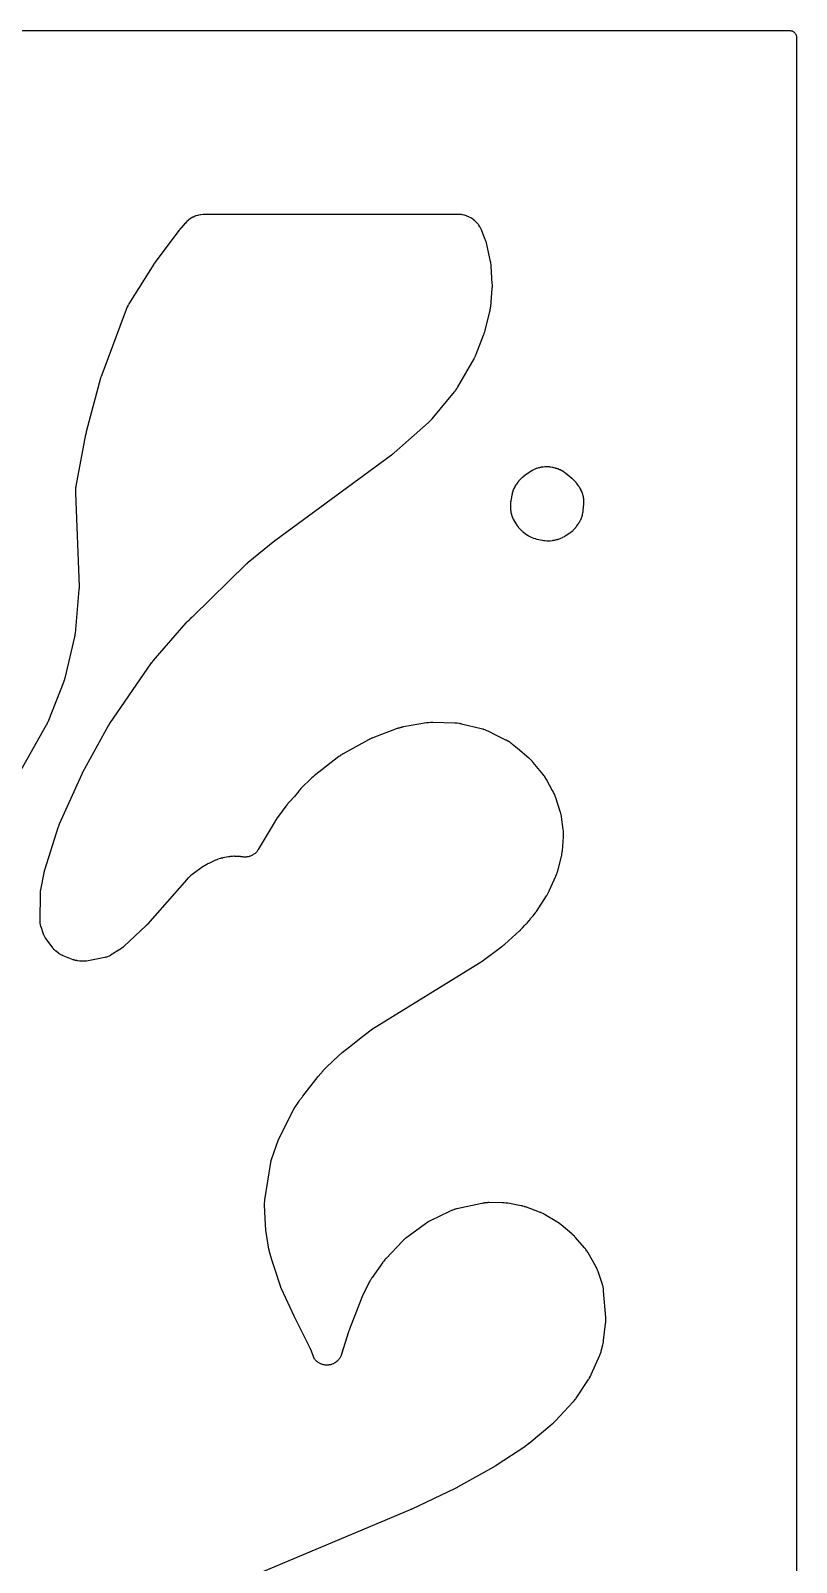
# Model space of a CAD drawing. Header units: millimetres. Extents: x 0 to 300, y 0 to 300.
# Drawn here: x 225 to 300.1, y 150 to 300.1 of the extents above; entities that cross this region are included whole.
import ezdxf

# ---------------------------------------------------------------- set-up
doc = ezdxf.new("R2010")
doc.units = ezdxf.units.MM
doc.layers.add('CUT', color=7, linetype='CONTINUOUS')

msp = doc.modelspace()

# ---------------------------------------------------------------- linework, layer by layer
at = {"layer": 'CUT'}
for points in [[(140.0684, 300.0625), (193.3882, 300.0625), (298.533, 300.0625), (298.5625, 300.0625), (299.4478, 300.0625), (299.5212, 300.0589), (299.5794, 300.0503), (299.6365, 300.036), (299.6918, 300.0162), (299.745, 299.991), (299.7954, 299.9608), (299.8427, 299.9257), (299.8863, 299.8863), (299.9257, 299.8427), (299.9608, 299.7954), (299.991, 299.745), (300.0162, 299.6918), (300.036, 299.6365), (300.0503, 299.5794), (300.0589, 299.5212), (300.0625, 299.4478), (300.0625, 298.5625), (300.0625, 1.467)], [(247.875, 149.1476), (262.249, 155.1792), (262.2551, 155.1818), (262.2972, 155.2), (262.3037, 155.2029), (262.356, 155.2262), (262.3624, 155.2291), (262.4035, 155.2481), (262.4102, 155.2512), (266.6535, 157.27), (266.6619, 157.2741), (266.7203, 157.303), (266.7293, 157.3075), (266.8015, 157.3448), (266.8102, 157.3494), (266.8668, 157.3798), (266.8761, 157.3848), (270.4089, 159.363), (270.4182, 159.3683), (270.482, 159.4055), (270.4918, 159.4113), (270.5705, 159.4593), (270.5799, 159.4652), (270.6414, 159.5042), (270.6514, 159.5107), (273.5389, 161.4259), (273.5524, 161.4352), (273.6397, 161.4965), (273.653, 161.5062), (273.7603, 161.5862), (273.7733, 161.5961), (273.8571, 161.6622), (273.8698, 161.6725), (276.1157, 163.5455), (276.1294, 163.5573), (276.2179, 163.6358), (276.2313, 163.648), (276.3393, 163.7498), (276.3523, 163.7625), (276.4358, 163.8461), (276.4485, 163.8592), (278.1647, 165.6852), (278.1733, 165.6945), (278.2284, 165.7557), (278.2368, 165.7652), (278.2691, 165.8027), (278.2853, 165.8222), (278.3875, 165.9512), (278.4028, 165.9714), (278.4319, 166.0115), (278.4392, 166.0218), (278.4862, 166.0894), (278.4933, 166.0999), (279.7041, 167.926), (279.711, 167.9368), (279.7556, 168.0073), (279.7624, 168.0182), (279.7883, 168.0612), (279.8011, 168.0834), (279.881, 168.2298), (279.8929, 168.2526), (279.915, 168.2976), (279.9205, 168.3092), (279.9558, 168.3849), (279.9611, 168.3966), (280.7984, 170.3007), (280.8036, 170.3127), (280.8361, 170.3913), (280.841, 170.4034), (280.8595, 170.4511), (280.8684, 170.4757), (280.9231, 170.6367), (280.9309, 170.6616), (280.9452, 170.7107), (280.9487, 170.7233), (280.9707, 170.8055), (280.974, 170.8182), (281.0939, 171.3084), (281.0979, 171.3258), (281.1221, 171.4397), (281.1256, 171.4573), (281.1518, 171.6011), (281.1547, 171.6188), (281.1722, 171.7339), (281.1746, 171.7517), (281.3711, 173.3766), (281.3727, 173.3915), (281.382, 173.4882), (281.3832, 173.5031), (281.3873, 173.5614), (281.3887, 173.5913), (281.3927, 173.7855), (281.3926, 173.8155), (281.3909, 173.8738), (281.3903, 173.8888), (281.385, 173.9858), (281.384, 174.0008), (281.1772, 176.6112), (281.1761, 176.6235), (281.168, 176.7037), (281.1667, 176.7161), (281.1608, 176.7642), (281.1574, 176.7888), (281.1317, 176.9457), (281.1217, 176.9943), (281.0833, 177.1486), (281.0768, 177.1725), (281.0631, 177.219), (281.0595, 177.2309), (281.0351, 177.3077), (281.0313, 177.3195), (280.6295, 178.5035), (280.6246, 178.5174), (280.5915, 178.6076), (280.5863, 178.6214), (280.5651, 178.675), (280.5535, 178.7022), (280.4743, 178.877), (280.4614, 178.9036), (280.4351, 178.9549), (280.4281, 178.968), (280.3821, 179.0522), (280.3749, 179.0651), (279.646, 180.3261), (279.6389, 180.3381), (279.5919, 180.4151), (279.5846, 180.4269), (279.5553, 180.4726), (279.5398, 180.4956), (279.4354, 180.6427), (279.4189, 180.665), (279.3855, 180.7077), (279.3768, 180.7186), (279.3196, 180.7884), (279.3107, 180.799), (278.4298, 181.8256), (278.4217, 181.8347), (278.369, 181.8937), (278.3607, 181.9027), (278.3283, 181.9376), (278.3113, 181.955), (278.1989, 182.0664), (278.1812, 182.0832), (278.146, 182.1153), (278.137, 182.1234), (278.0774, 182.1756), (278.0682, 182.1835), (277.0165, 183.0678), (277.0069, 183.0757), (276.9439, 183.1265), (276.9341, 183.1342), (276.8956, 183.1639), (276.8756, 183.1787), (276.7436, 183.2722), (276.723, 183.2861), (276.6821, 183.3126), (276.6716, 183.3192), (276.6028, 183.3618), (276.5921, 183.3682), (275.381, 184.083), (275.3694, 184.0897), (275.2938, 184.1321), (275.2821, 184.1385), (275.236, 184.1629), (275.2122, 184.1749), (275.0557, 184.2494), (275.0314, 184.2603), (274.9834, 184.2806), (274.971, 184.2857), (274.8904, 184.3176), (274.878, 184.3224), (273.6104, 184.7927), (273.5981, 184.7971), (273.5177, 184.825), (273.5053, 184.8291), (273.4566, 184.8448), (273.4315, 184.8523), (273.2675, 184.8973), (273.2421, 184.9037), (273.1923, 184.9151), (273.1795, 184.9178), (273.0961, 184.935), (273.0833, 184.9374), (271.7821, 185.1752), (271.7696, 185.1774), (271.6884, 185.1904), (271.6759, 185.1923), (271.6269, 185.1991), (271.6018, 185.2021), (271.4381, 185.2179), (271.4129, 185.2198), (271.3635, 185.2225), (271.3508, 185.2231), (271.2686, 185.2258), (271.256, 185.2261), (269.9587, 185.2416), (269.9416, 185.2416), (269.8305, 185.2398), (269.8134, 185.2392), (269.7468, 185.2362), (269.7127, 185.2337), (269.4917, 185.2111), (269.4578, 185.2067), (269.3919, 185.1961), (269.3751, 185.1932), (269.2659, 185.1724), (269.2492, 185.169), (266.7812, 184.6275), (266.7638, 184.6234), (266.6514, 184.5952), (266.6342, 184.5906), (266.5673, 184.5717), (266.5333, 184.561), (266.3146, 184.4849), (266.2813, 184.4722), (266.2171, 184.4455), (266.2008, 184.4384), (266.0952, 184.3907), (266.079, 184.3831), (264.1829, 183.4584), (264.171, 183.4525), (264.0942, 183.4129), (264.0825, 183.4067), (264.0368, 183.3818), (264.0138, 183.3686), (263.8658, 183.2794), (263.8433, 183.2652), (263.8001, 183.2365), (263.7891, 183.229), (263.7182, 183.1796), (263.7074, 183.1718), (261.8886, 181.8429), (261.8779, 181.8348), (261.8085, 181.7817), (261.7979, 181.7734), (261.7569, 181.7406), (261.7364, 181.7233), (261.6051, 181.608), (261.5853, 181.5899), (261.5475, 181.5535), (261.5379, 181.544), (261.4763, 181.4821), (261.4669, 181.4725), (259.8603, 179.784), (259.8455, 179.7679), (259.7514, 179.6614), (259.7372, 179.6447), (259.624, 179.507), (259.6105, 179.4898), (259.5243, 179.3768), (259.5114, 179.3591), (258.4906, 177.9132), (258.4846, 177.9044), (258.443, 177.8432), (258.4368, 177.8341), (258.4103, 177.7934), (258.3979, 177.7736), (258.323, 177.6485), (258.3118, 177.629), (258.293, 177.5948), (258.288, 177.5855), (258.2539, 177.5207), (258.2485, 177.5101), (257.5539, 176.1248), (257.5476, 176.1117), (257.5074, 176.0265), (257.5014, 176.0133), (257.4535, 175.9051), (257.4478, 175.8918), (257.4118, 175.8047), (257.4065, 175.7913), (256.2661, 172.8337), (256.2628, 172.8249), (256.2403, 172.7637), (256.2369, 172.7542), (256.2102, 172.6775), (256.207, 172.6682), (256.1868, 172.6072), (256.1836, 172.5971), (255.4989, 170.3967), (255.4845, 170.3541), (255.4561, 170.2766), (255.4209, 170.1938), (255.3947, 170.1398), (255.3514, 170.0609), (255.32, 170.0099), (255.269, 169.9356), (255.2326, 169.888), (255.1745, 169.8192), (255.1335, 169.7755), (255.0688, 169.7129), (255.0237, 169.6734), (254.953, 169.6176), (254.9042, 169.5828), (254.8283, 169.5344), (254.7762, 169.5047), (254.6959, 169.464), (254.6411, 169.4397), (254.5571, 169.4073), (254.5001, 169.3885), (254.4133, 169.3647), (254.3548, 169.3517), (254.266, 169.3366), (254.2065, 169.3296), (254.1167, 169.3235), (254.0567, 169.3224), (253.9667, 169.3253), (253.907, 169.3302), (253.8177, 169.3421), (253.7588, 169.353), (253.6712, 169.3737), (253.6136, 169.3904), (253.5285, 169.4198), (253.4729, 169.4422), (253.3911, 169.48), (253.338, 169.5078), (253.2605, 169.5535), (253.2104, 169.5865), (253.1378, 169.6398), (253.0913, 169.6776), (253.0244, 169.7379), (252.9819, 169.7801), (252.9214, 169.8468), (252.8833, 169.8931), (252.8615, 169.9225), (252.4781, 170.8557), (252.4741, 170.8653), (252.4455, 170.9315), (252.441, 170.9417), (252.4038, 171.0236), (252.3992, 171.0335), (252.3687, 171.0977), (252.3636, 171.1082), (250.8965, 174.0451), (249.6109, 176.7944), (249.6053, 176.8067), (249.5943, 176.8311), (249.5055, 177.0619), (248.9465, 178.7634), (248.6616, 179.6308), (248.4396, 180.4348), (248.4364, 180.4466), (248.4291, 180.4744), (248.4261, 180.4863), (248.4225, 180.5009), (248.4196, 180.5129), (248.4132, 180.5408), (248.4104, 180.5528), (248.4083, 180.5625), (248.4058, 180.5745), (248.4001, 180.6026), (248.3977, 180.6147), (248.3949, 180.6294), (248.3927, 180.6415), (248.3877, 180.6698), (248.3857, 180.6819), (248.085, 182.5443), (248.0266, 183.6861), (247.9581, 185.023), (247.9593, 185.0425), (247.9603, 185.0567), (247.9959, 185.5134), (248.5567, 189.1635), (248.5582, 189.1734), (248.5597, 189.1823), (248.5668, 189.2202), (248.581, 189.2882), (248.5875, 189.3168), (248.5947, 189.3438), (248.6124, 189.4068), (248.6237, 189.4439), (248.6277, 189.4561), (248.6313, 189.4667), (249.3076, 191.442), (250.8487, 194.4488), (251.3311, 195.1709), (251.4184, 195.3017), (251.6601, 195.6127), (251.6686, 195.6238), (251.7043, 195.6697), (253.1912, 197.5837), (253.6867, 198.1695), (253.6953, 198.1795), (253.7155, 198.2027), (253.7242, 198.2125), (253.7349, 198.2245), (253.7437, 198.2342), (253.7646, 198.2567), (253.7736, 198.2663), (253.7809, 198.274), (253.79, 198.2835), (253.7925, 198.286), (253.8064, 198.2997), (253.8189, 198.312), (253.8219, 198.3149), (253.8769, 198.369), (254.7512, 199.1865), (255.5677, 199.9499), (256.2672, 200.5009), (256.5953, 200.7593), (257.7083, 201.6359), (258.5157, 202.2719), (269.0049, 208.7231), (269.0154, 208.7297), (269.0828, 208.7731), (269.0931, 208.7799), (269.1766, 208.8361), (269.1867, 208.8431), (269.1966, 208.85), (269.2038, 208.855), (269.2729, 208.9035), (269.2835, 208.9111), (271.2075, 210.3254), (271.2199, 210.3348), (271.2995, 210.3966), (271.3117, 210.4062), (271.4097, 210.4864), (271.4216, 210.4964), (271.4979, 210.5622), (271.5096, 210.5725), (272.9324, 211.8648), (272.9445, 211.8761), (273.0223, 211.9508), (273.0341, 211.9624), (273.1291, 212.0588), (273.1405, 212.0708), (273.2141, 212.1496), (273.2252, 212.1619), (273.4532, 212.4203), (273.5949, 212.5546), (273.6061, 212.5656), (273.6781, 212.6374), (273.689, 212.6486), (273.7311, 212.6929), (273.7521, 212.7161), (273.8842, 212.8705), (273.9039, 212.8948), (273.9412, 212.9432), (273.9505, 212.9557), (274.0104, 213.0379), (274.0195, 213.0507), (274.0561, 213.1038), (274.2582, 213.3329), (274.2725, 213.3497), (274.3633, 213.4606), (274.377, 213.478), (274.4857, 213.6212), (274.4987, 213.639), (274.5811, 213.7563), (274.5935, 213.7746), (275.5901, 215.3099), (275.5958, 215.3189), (275.635, 215.3817), (275.6407, 215.3911), (275.6657, 215.4327), (275.6773, 215.453), (275.7473, 215.581), (275.7578, 215.6009), (275.7752, 215.6359), (275.7799, 215.6454), (275.8114, 215.7115), (275.8164, 215.7222), (275.8296, 215.7514), (275.8431, 215.7795), (275.8488, 215.7916), (276.5016, 217.2331), (276.507, 217.2453), (276.5408, 217.3245), (276.5458, 217.3368), (276.5651, 217.3849), (276.5744, 217.4097), (276.5802, 217.4263), (276.6314, 217.5722), (276.6396, 217.5974), (276.6546, 217.6469), (276.6583, 217.6596), (276.6813, 217.7425), (276.6847, 217.7553), (277.0439, 219.1671), (277.0469, 219.1796), (277.0657, 219.2606), (277.0684, 219.2731), (277.0715, 219.2878), (277.0724, 219.2919), (277.0752, 219.3042), (277.0853, 219.3526), (277.09, 219.3775), (277.1168, 219.5398), (277.1204, 219.5649), (277.1264, 219.614), (277.1278, 219.6266), (277.1361, 219.7084), (277.1373, 219.721), (277.246, 221.0827), (277.2471, 221.0989), (277.2526, 221.2047), (277.2533, 221.221), (277.2549, 221.2845), (277.2548, 221.3171), (277.2487, 221.5287), (277.2468, 221.5613), (277.2416, 221.6246), (277.2401, 221.6396), (277.2381, 221.6632), (277.2365, 221.6794), (277.2247, 221.7846), (277.2227, 221.8007), (277.0507, 223.0322), (277.0488, 223.0451), (277.0352, 223.129), (277.033, 223.1419), (277.0237, 223.1921), (277.0184, 223.2177), (276.9804, 223.3833), (276.974, 223.4086), (276.9604, 223.4579), (276.9567, 223.4704), (276.9323, 223.5518), (276.9284, 223.5643), (276.4989, 224.8913), (276.4944, 224.9045), (276.4646, 224.9898), (276.4599, 225.0028), (276.4408, 225.0536), (276.4304, 225.0794), (276.3592, 225.2453), (276.3476, 225.2706), (276.3239, 225.3194), (276.3177, 225.3319), (276.2764, 225.4122), (276.2699, 225.4245), (276.1859, 225.5788), (276.185, 225.5804), (276.1847, 225.581), (276.1828, 225.5845), (275.5828, 226.687), (275.5823, 226.688), (275.5753, 226.7005), (275.5289, 226.7811), (275.5216, 226.7934), (275.4926, 226.8412), (275.4771, 226.8653), (275.373, 227.0195), (275.3565, 227.0428), (275.323, 227.0876), (275.3143, 227.099), (275.2568, 227.1722), (275.2479, 227.1833), (274.2782, 228.36), (274.2695, 228.3703), (274.2119, 228.4371), (274.2029, 228.4472), (274.1674, 228.4866), (274.1651, 228.489), (274.1464, 228.5097), (274.1275, 228.5296), (274.0022, 228.6559), (273.9825, 228.6749), (273.9431, 228.7111), (273.933, 228.7203), (273.8661, 228.7791), (273.8557, 228.788), (272.7453, 229.7198), (272.2616, 230.1279), (272.2477, 230.1392), (272.1567, 230.2115), (272.1425, 230.2224), (272.1243, 230.236), (272.1107, 230.2464), (272.054, 230.2884), (272.0243, 230.3091), (271.8274, 230.4374), (271.7965, 230.4562), (271.7352, 230.4911), (271.7193, 230.4998), (271.6154, 230.5548), (271.5993, 230.5631), (270.6661, 231.0219), (269.87, 231.4184), (269.8547, 231.4258), (269.7546, 231.4722), (269.739, 231.4791), (269.6781, 231.5052), (269.6466, 231.5177), (269.4392, 231.5932), (269.407, 231.6039), (269.3836, 231.6109), (269.3718, 231.6148), (269.3095, 231.6334), (269.2935, 231.6379), (269.189, 231.666), (269.1729, 231.6701), (267.2366, 232.1334), (267.2215, 232.1368), (267.123, 232.1577), (267.1079, 232.1607), (267.0484, 232.1717), (267.0178, 232.1765), (266.8184, 232.2029), (266.7876, 232.2062), (266.7273, 232.211), (266.7119, 232.2121), (266.6114, 232.2175), (266.5959, 232.2182), (266.5946, 232.2182), (264.446, 232.2791), (264.4427, 232.2792), (264.4276, 232.2794), (264.33, 232.2797), (264.315, 232.2796), (264.2564, 232.2783), (264.2264, 232.2769), (264.0317, 232.2629), (264.0018, 232.26), (263.9436, 232.2529), (263.9287, 232.2509), (263.8322, 232.2366), (263.8173, 232.2342), (261.5694, 231.8438), (261.5559, 231.8413), (261.4684, 231.824), (261.455, 231.8212), (261.4026, 231.8096), (261.3759, 231.8031), (261.3184, 231.7876), (261.3125, 231.7861), (261.251, 231.7694), (261.2038, 231.7566), (261.1993, 231.7553), (261.1406, 231.7394), (261.1143, 231.7316), (261.0633, 231.7152), (261.0503, 231.7108), (260.966, 231.6816), (260.9531, 231.6769), (258.5651, 230.7865), (258.5553, 230.7828), (258.4867, 230.7558), (258.4765, 230.7517), (258.4319, 230.7332), (258.4106, 230.7239), (258.2788, 230.6632), (258.2586, 230.6534), (258.224, 230.6359), (258.2146, 230.631), (258.1503, 230.597), (258.1398, 230.5914), (255.6419, 229.2066), (255.6323, 229.2011), (255.5656, 229.1625), (255.5557, 229.1566), (255.5124, 229.1305), (255.4918, 229.1175), (255.3651, 229.0337), (255.3458, 229.0203), (255.3128, 228.9966), (255.3039, 228.9901), (255.2428, 228.9444), (255.233, 228.9369), (252.8082, 227.0451), (252.7953, 227.0348), (252.7125, 226.9663), (252.6999, 226.9556), (252.5982, 226.8669), (252.5859, 226.8559), (252.5069, 226.783), (252.4949, 226.7716), (251.618, 225.9164), (251.6048, 225.9032), (251.5208, 225.816), (251.5081, 225.8023), (251.4061, 225.6897), (251.3938, 225.6757), (251.3154, 225.5835), (251.3035, 225.5691), (250.8808, 225.0396), (250.4268, 224.555), (250.4152, 224.5423), (250.3411, 224.4585), (250.3299, 224.4454), (250.2399, 224.3376), (250.2291, 224.3242), (250.1599, 224.2363), (250.1495, 224.2226), (249.2351, 222.9893), (249.2262, 222.977), (249.1694, 222.8963), (249.1609, 222.8838), (249.0922, 222.7806), (249.084, 222.7679), (249.0314, 222.6844), (249.0235, 222.6715), (248.9904, 222.616), (248.9885, 222.6129), (247.3428, 219.8487), (247.3192, 219.811), (247.2741, 219.7432), (247.2213, 219.6717), (247.1838, 219.6259), (247.1243, 219.5599), (247.0825, 219.518), (247.0167, 219.4582), (246.9709, 219.4207), (246.8996, 219.3677), (246.8504, 219.3348), (246.7741, 219.2891), (246.7219, 219.2613), (246.6415, 219.2233), (246.5868, 219.2008), (246.503, 219.1709), (246.4464, 219.1539), (246.3601, 219.1325), (246.302, 219.1211), (246.2141, 219.1083), (246.1552, 219.1027), (246.0664, 219.0986), (246.0072, 219.0989), (245.9184, 219.1036), (245.8374, 219.112), (245.7933, 219.1176), (245.7876, 219.1185), (245.7607, 219.122), (245.7082, 219.1276), (245.6947, 219.1289), (245.6072, 219.1363), (245.5937, 219.1373), (245.1531, 219.1647), (245.1405, 219.1653), (245.0588, 219.1687), (245.0463, 219.169), (244.9971, 219.17), (244.9719, 219.17), (244.8106, 219.1665), (244.7604, 219.1633), (244.6, 219.1462), (244.575, 219.143), (244.5264, 219.1358), (244.5139, 219.1338), (244.4333, 219.1201), (244.4209, 219.1178), (243.8576, 219.0097), (243.8402, 219.006), (243.7272, 218.9808), (243.7098, 218.9767), (243.6425, 218.9596), (243.6082, 218.9498), (243.3878, 218.8795), (243.3541, 218.8677), (243.2893, 218.8427), (243.2728, 218.836), (243.166, 218.7912), (243.1497, 218.7841), (242.4781, 218.4783), (242.4647, 218.4719), (242.3781, 218.4299), (242.3648, 218.4232), (242.3134, 218.3967), (242.2874, 218.3824), (242.1209, 218.2857), (242.0956, 218.2702), (242.0471, 218.2387), (242.0347, 218.2305), (241.9552, 218.1761), (241.9431, 218.1676), (240.845, 217.3754), (240.8314, 217.3653), (240.7439, 217.2983), (240.7306, 217.2878), (240.6792, 217.2462), (240.6535, 217.2241), (240.4906, 217.076), (240.4662, 217.0525), (240.4199, 217.0053), (240.4082, 216.993), (240.3332, 216.9123), (240.3219, 216.8997), (236.4786, 212.5161), (236.4712, 212.5078), (236.454, 212.4886), (236.4465, 212.4804), (236.4374, 212.4705), (236.4299, 212.4624), (236.4122, 212.4437), (236.4045, 212.4357), (236.3909, 212.4216), (236.3832, 212.4137), (236.365, 212.3954), (236.3572, 212.3876), (236.3475, 212.3781), (236.3396, 212.3704), (236.321, 212.3525), (236.313, 212.3449), (234.199, 210.3648), (234.1912, 210.3577), (234.1783, 210.3458), (234.1464, 210.318), (234.0914, 210.2722), (234.0667, 210.2524), (234.064, 210.2503), (234.0386, 210.2314), (233.9805, 210.1896), (233.9456, 210.1657), (233.9309, 210.1561), (233.922, 210.1504), (232.8587, 209.4766), (232.8498, 209.471), (232.8419, 209.4662), (232.7902, 209.4365), (232.7136, 209.396), (232.6245, 209.3549), (232.5638, 209.3308), (232.4707, 209.2996), (232.3871, 209.2766), (232.3292, 209.2627), (232.3201, 209.2608), (232.3098, 209.2588), (230.5191, 208.9132), (230.5079, 208.9111), (230.4892, 208.9078), (230.4439, 208.9008), (230.3845, 208.8932), (230.3047, 208.8866), (230.2245, 208.8836), (230.1444, 208.8841), (230.0846, 208.8871), (230.039, 208.8906), (230.0201, 208.8926), (230.0087, 208.8938), (229.9214, 208.9038), (229.916, 208.9045), (229.9034, 208.906), (229.8989, 208.9066), (229.8886, 208.9079), (229.8852, 208.9083), (229.8557, 208.9118), (229.8516, 208.9123), (229.6136, 208.9393), (229.6033, 208.9406), (229.5879, 208.9425), (229.5485, 208.9483), (229.499, 208.9567), (229.432, 208.9708), (229.3653, 208.9875), (229.2995, 209.0066), (229.2509, 209.0228), (229.214, 209.036), (229.1988, 209.0418), (229.1897, 209.0453), (228.207, 209.4326), (228.1974, 209.4365), (228.1815, 209.443), (228.1436, 209.4595), (228.0944, 209.4822), (228.0299, 209.5152), (227.9667, 209.5509), (227.9051, 209.5889), (227.8602, 209.6193), (227.8264, 209.6432), (227.8126, 209.6535), (227.8044, 209.6597), (227.5222, 209.8748), (227.5139, 209.8812), (227.5001, 209.892), (227.4677, 209.9185), (227.426, 209.9543), (227.3724, 210.0043), (227.3206, 210.0567), (227.2712, 210.111), (227.2359, 210.153), (227.2097, 210.1858), (227.1991, 210.1996), (227.1928, 210.208), (226.5375, 211.0885), (226.5308, 211.0976), (226.5197, 211.1129), (226.494, 211.1504), (226.4615, 211.2003), (226.4211, 211.2688), (226.3837, 211.3393), (226.3495, 211.4112), (226.3264, 211.466), (226.3097, 211.5083), (226.3033, 211.5261), (226.2994, 211.5368), (226.0486, 212.2538), (226.0454, 212.263), (226.0426, 212.2712), (226.0265, 212.3242), (226.0055, 212.402), (225.9862, 212.4911), (225.9763, 212.551), (225.9661, 212.6417), (225.9612, 212.7221), (225.9595, 212.7775), (225.9595, 212.7861), (225.9596, 212.7959), (225.9903, 215.5506), (225.9905, 215.5608), (225.9908, 215.5777), (225.9927, 215.6185), (225.9974, 215.6874), (225.9999, 215.7178), (226.0003, 215.721), (226.0039, 215.7514), (226.0132, 215.8198), (226.0197, 215.8601), (226.0227, 215.8768), (226.0246, 215.8868), (226.3516, 217.5657), (226.3542, 217.5784), (226.3604, 217.6081), (226.3632, 217.6209), (226.3667, 217.6364), (226.3696, 217.649), (226.3767, 217.6786), (226.3799, 217.6912), (226.3856, 217.7135), (226.3889, 217.7261), (226.3968, 217.7554), (226.4003, 217.768), (226.4047, 217.7832), (226.4084, 217.7957), (226.4172, 217.8248), (226.421, 217.8372), (227.7723, 222.084), (227.7763, 222.0961), (227.7857, 222.1243), (227.7898, 222.1363), (227.7949, 222.151), (227.7992, 222.163), (227.8094, 222.1909), (227.8139, 222.2028), (227.8219, 222.2238), (227.8265, 222.2357), (227.8375, 222.2633), (227.8423, 222.2751), (227.8482, 222.2894), (227.8532, 222.3011), (227.8649, 222.3284), (227.8701, 222.34), (230.0658, 227.2413), (230.0697, 227.2499), (230.0789, 227.2698), (230.0829, 227.2784), (230.0878, 227.2888), (230.0919, 227.2973), (230.1015, 227.317), (230.1056, 227.3255), (230.1131, 227.3405), (230.1174, 227.3489), (230.1274, 227.3684), (230.1317, 227.3768), (230.1371, 227.387), (230.1415, 227.3953), (230.152, 227.4147), (230.1565, 227.4229), (232.6728, 231.9752), (232.6782, 231.9849), (232.691, 232.0073), (232.6965, 232.0169), (232.7034, 232.0286), (232.709, 232.0381), (232.7223, 232.0603), (232.7281, 232.0698), (232.7385, 232.0865), (232.7444, 232.0958), (232.7582, 232.1177), (232.7642, 232.127), (232.7716, 232.1383), (232.7778, 232.1475), (232.7922, 232.169), (232.7984, 232.1782), (236.8896, 238.114), (236.8967, 238.1241), (236.9133, 238.1475), (236.9205, 238.1575), (236.9294, 238.1697), (236.9367, 238.1796), (236.954, 238.2026), (236.9615, 238.2124), (236.9748, 238.2297), (236.9825, 238.2394), (237.0004, 238.2619), (237.0081, 238.2715), (237.0176, 238.2831), (237.0255, 238.2926), (237.044, 238.3146), (237.052, 238.324), (240.2773, 242.0532), (240.2836, 242.0604), (240.2984, 242.0771), (240.3048, 242.0843), (240.3126, 242.0929), (240.319, 242.1), (240.3341, 242.1164), (240.3407, 242.1234), (240.3523, 242.1357), (240.3589, 242.1426), (240.3743, 242.1587), (240.381, 242.1656), (240.3892, 242.1739), (240.3959, 242.1807), (240.4008, 242.1855), (240.4301, 242.2134), (240.4713, 242.2509), (240.5865, 242.3553), (240.5995, 242.3674), (240.7092, 242.4728), (240.7225, 242.4859), (240.807, 242.5724), (240.8198, 242.5859), (240.859, 242.6285), (240.8759, 242.6464), (240.9098, 242.6813), (246.1988, 247.8392), (246.206, 247.8461), (246.2227, 247.862), (246.2299, 247.8688), (246.2324, 247.8712), (246.2386, 247.8769), (246.24, 247.8783), (246.2458, 247.8836), (246.2527, 247.8899), (246.2628, 247.8991), (246.2702, 247.9058), (246.2832, 247.9174), (246.2906, 247.9239), (246.308, 247.9391), (246.3154, 247.9456), (246.3246, 247.9534), (246.3321, 247.9597), (246.3498, 247.9745), (246.3574, 247.9808), (248.9565, 250.1043), (248.9602, 250.1073), (248.9689, 250.1143), (248.9726, 250.1173), (248.9813, 250.1242), (248.9859, 250.1279), (248.9968, 250.1365), (249.0015, 250.1401), (249.0097, 250.1465), (249.0143, 250.1501), (249.0251, 250.1583), (249.0291, 250.1614), (249.0381, 250.1682), (249.0508, 250.1777), (249.0564, 250.1819), (260.3853, 258.4914), (260.396, 258.4994), (260.4653, 258.5527), (260.4759, 258.561), (260.5614, 258.6298), (260.5717, 258.6383), (260.6386, 258.6946), (260.6488, 258.7034), (264.0218, 261.6767), (264.03, 261.684), (264.0866, 261.7358), (264.095, 261.7436), (264.1315, 261.7782), (264.1487, 261.7953), (264.254, 261.9037), (264.2699, 261.9208), (264.2969, 261.9509), (264.3042, 261.9592), (264.3538, 262.0165), (264.3618, 262.0259), (266.5575, 264.6713), (266.5656, 264.6812), (266.6171, 264.7461), (266.625, 264.7562), (266.6551, 264.7959), (266.6702, 264.8165), (266.7648, 264.9525), (266.7789, 264.9738), (266.8056, 265.0159), (266.8123, 265.0267), (266.8552, 265.0976), (266.8617, 265.1086), (268.4825, 267.9218), (268.4877, 267.9312), (268.5239, 267.9967), (268.5293, 268.0065), (268.5522, 268.0499), (268.5628, 268.0711), (268.6266, 268.2041), (268.636, 268.2248), (268.6517, 268.261), (268.6559, 268.2709), (268.6841, 268.3393), (268.6886, 268.3505), (269.4152, 270.2188), (269.4218, 270.2366), (269.4629, 270.353), (269.4689, 270.371), (269.5158, 270.5185), (269.5213, 270.5367), (269.5549, 270.6555), (269.5598, 270.6738), (270.0279, 272.5518), (270.0305, 272.5625), (270.0478, 272.6378), (270.0502, 272.6491), (270.0606, 272.6987), (270.0652, 272.7226), (270.0903, 272.8727), (270.0937, 272.896), (270.0989, 272.9364), (270.1002, 272.9473), (270.1084, 273.0233), (270.1097, 273.0356), (270.2641, 274.7915), (270.265, 274.8023), (270.2702, 274.8774), (270.2709, 274.8886), (270.2734, 274.938), (270.2741, 274.9618), (270.2758, 275.1102), (270.2756, 275.1331), (270.2746, 275.1729), (270.2742, 275.1836), (270.2708, 275.2581), (270.2702, 275.2702), (270.1589, 276.978), (270.1581, 276.9886), (270.152, 277.0621), (270.151, 277.0731), (270.1461, 277.1212), (270.1433, 277.1444), (270.1231, 277.2883), (270.1195, 277.3104), (270.1127, 277.3487), (270.1107, 277.3591), (270.0966, 277.4307), (270.0942, 277.4423), (269.7293, 279.1161), (269.7265, 279.1283), (269.7076, 279.2069), (269.7046, 279.219), (269.6922, 279.2661), (269.6854, 279.2901), (269.638, 279.4448), (269.6302, 279.4684), (269.614, 279.5143), (269.6097, 279.526), (269.5812, 279.6018), (269.5767, 279.6134), (269.2486, 280.4329), (269.2429, 280.4466), (269.2048, 280.5355), (269.1987, 280.5491), (269.1745, 280.6019), (269.1614, 280.6286), (269.0734, 280.7977), (269.0433, 280.849), (268.9404, 281.0064), (268.9055, 281.0545), (268.7875, 281.2009), (268.7479, 281.2453), (268.616, 281.3793), (268.5723, 281.4196), (268.4277, 281.5398), (268.3802, 281.5756), (268.2245, 281.681), (268.1736, 281.7118), (268.0083, 281.8013), (267.9546, 281.827), (267.7812, 281.8996), (267.7253, 281.9198), (267.5455, 281.9749), (267.4878, 281.9895), (267.3035, 282.0266), (267.2447, 282.0354), (267.055, 282.0543), (267.0253, 282.0565), (266.9673, 282.0594), (266.9524, 282.0599), (266.8558, 282.0623), (266.8409, 282.0625), (242.1471, 282.0625), (242.1316, 282.0623), (242.0302, 282.0597), (242.0147, 282.0591), (241.9539, 282.0559), (241.9228, 282.0535), (241.724, 282.0327), (241.6625, 282.023), (241.4696, 281.9824), (241.4094, 281.9663), (241.2218, 281.9059), (241.1635, 281.8837), (240.9833, 281.8041), (240.9276, 281.776), (240.7566, 281.6781), (240.7041, 281.6443), (240.5442, 281.5292), (240.4955, 281.4902), (240.3463, 281.3573), (240.3236, 281.336), (240.2803, 281.2932), (240.2694, 281.2821), (240.1992, 281.209), (240.1885, 281.1976), (239.8177, 280.7907), (239.8085, 280.7803), (239.7491, 280.7121), (239.7401, 280.7015), (239.6677, 280.6142), (239.6589, 280.6034), (239.6028, 280.5326), (239.5943, 280.5216), (237.295, 277.4742), (237.2871, 277.4635), (237.2367, 277.3936), (237.2291, 277.3827), (237.1678, 277.2935), (237.1604, 277.2825), (237.1131, 277.2104), (237.106, 277.1992), (234.6642, 273.2867), (234.6565, 273.2739), (234.6071, 273.1903), (234.5997, 273.1773), (234.5713, 273.1263), (234.5574, 273.0999), (234.4716, 272.9258), (234.459, 272.8987), (234.4358, 272.8452), (234.4301, 272.8314), (234.3937, 272.7413), (234.3883, 272.7274), (231.998, 266.3525), (231.993, 266.3387), (231.9618, 266.2487), (231.9571, 266.2348), (231.9207, 266.1209), (231.9164, 266.1069), (231.8896, 266.0155), (231.8856, 266.0013), (230.4847, 260.7564), (230.4821, 260.7464), (230.4647, 260.6763), (230.4621, 260.6654), (230.442, 260.5776), (230.4396, 260.5669), (230.425, 260.4972), (230.4227, 260.4858), (229.4671, 255.4474), (229.4642, 255.4307), (229.4467, 255.3216), (229.4442, 255.3048), (229.4356, 255.2391), (229.4321, 255.2053), (229.4157, 254.9851), (229.4142, 254.9512), (229.413, 254.8849), (229.413, 254.8679), (229.4142, 254.7575), (229.4146, 254.7405), (229.7726, 245.6103), (229.773, 245.5959), (229.7738, 245.5624), (229.774, 245.548), (229.7742, 245.5305), (229.7742, 245.5161), (229.7739, 245.4826), (229.7736, 245.4682), (229.773, 245.4428), (229.7725, 245.4284), (229.7712, 245.3949), (229.7705, 245.3805), (229.7695, 245.363), (229.7685, 245.3487), (229.7661, 245.3152), (229.7649, 245.3009), (229.3831, 241.0031), (229.3815, 240.9871), (229.3776, 240.9498), (229.3757, 240.9338), (229.3733, 240.9143), (229.3711, 240.8984), (229.3658, 240.8612), (229.3634, 240.8453), (229.3588, 240.8172), (229.3561, 240.8014), (229.3495, 240.7644), (229.3465, 240.7486), (229.3427, 240.7294), (229.3394, 240.7136), (229.3314, 240.6769), (229.3279, 240.6612), (228.3763, 236.6275), (228.3725, 236.6119), (228.3632, 236.5756), (228.3591, 236.5601), (228.3539, 236.5412), (228.3495, 236.5257), (228.339, 236.4897), (228.3343, 236.4744), (228.3259, 236.4473), (228.3209, 236.432), (228.3091, 236.3964), (228.3039, 236.3812), (228.2974, 236.3628), (228.2919, 236.3477), (228.2788, 236.3125), (228.2731, 236.2975), (226.7075, 232.3141), (226.7016, 232.2993), (226.6874, 232.2651), (226.6812, 232.2505), (226.6735, 232.2327), (226.667, 232.2182), (226.6517, 232.1845), (226.645, 232.1701), (226.6329, 232.1447), (226.6259, 232.1304), (226.6094, 232.0973), (226.6021, 232.0831), (226.5932, 232.0659), (226.5857, 232.0519), (226.568, 232.0194), (226.5603, 232.0055), (224.0664, 227.606)]]:
    msp.add_lwpolyline(points, dxfattribs=at)
msp.add_lwpolyline([(272.293, 252.254), (272.3173, 252.2033), (272.4029, 252.0447), (272.4168, 252.0202), (272.4451, 251.9732), (272.4525, 251.9612), (272.5014, 251.884), (272.5091, 251.8722), (272.6821, 251.6129), (272.6912, 251.5996), (272.7518, 251.5139), (272.7612, 251.5009), (272.7989, 251.4505), (272.8189, 251.4252), (272.9515, 251.2665), (272.9954, 251.2193), (273.1442, 251.0758), (273.168, 251.054), (273.2156, 251.0128), (273.2279, 251.0024), (273.309, 250.936), (273.3216, 250.9259), (273.517, 250.7743), (273.5279, 250.766), (273.5992, 250.7133), (273.6103, 250.7053), (273.6539, 250.6745), (273.6765, 250.6593), (273.824, 250.565), (273.8713, 250.5378), (274.0246, 250.4584), (274.0741, 250.4355), (274.234, 250.3704), (274.2854, 250.3521), (274.4528, 250.3011), (274.4791, 250.2938), (274.5308, 250.2806), (274.5441, 250.2773), (274.6305, 250.2573), (274.6438, 250.2544), (275.1711, 250.1449), (275.187, 250.1418), (275.2902, 250.1233), (275.3061, 250.1206), (275.3684, 250.1112), (275.4004, 250.1072), (275.6061, 250.0871), (275.6706, 250.0843), (275.8745, 250.0864), (275.9389, 250.0906), (276.1442, 250.1149), (276.1761, 250.1196), (276.2381, 250.1303), (276.254, 250.1333), (276.3568, 250.154), (276.3726, 250.1574), (276.5551, 250.1993), (276.5687, 250.2026), (276.6569, 250.225), (276.6705, 250.2286), (276.7232, 250.2433), (276.75, 250.2515), (276.9205, 250.3078), (276.9728, 250.3278), (277.1351, 250.3988), (277.1853, 250.4236), (277.3424, 250.5106), (277.3666, 250.5248), (277.4131, 250.5535), (277.425, 250.561), (277.5014, 250.6105), (277.513, 250.6183), (277.8571, 250.8533), (277.868, 250.8609), (277.9382, 250.9111), (277.9489, 250.919), (277.9904, 250.9501), (278.0113, 250.9665), (278.1429, 251.0746), (278.1824, 251.1102), (278.3023, 251.2279), (278.3385, 251.2667), (278.449, 251.3963), (278.4658, 251.4169), (278.4977, 251.4579), (278.5057, 251.4684), (278.5573, 251.5377), (278.5651, 251.5485), (278.6851, 251.7176), (278.6943, 251.7308), (278.7524, 251.8175), (278.7611, 251.8309), (278.7946, 251.8839), (278.8111, 251.9115), (278.9116, 252.091), (278.9399, 252.1486), (279.0195, 252.3352), (279.0415, 252.3955), (279.1007, 252.5896), (279.1161, 252.6519), (279.1548, 252.854), (279.16, 252.8857), (279.1685, 252.9478), (279.1705, 252.9637), (279.1818, 253.0674), (279.1833, 253.0834), (279.2315, 253.6682), (279.2324, 253.6807), (279.2374, 253.7623), (279.238, 253.7748), (279.24, 253.8239), (279.2405, 253.849), (279.2402, 254.0101), (279.238, 254.0603), (279.2246, 254.2165), (279.2181, 254.2674), (279.19, 254.4304), (279.185, 254.4561), (279.1841, 254.4598), (279.1776, 254.4868), (279.1319, 254.6581), (279.1153, 254.7107), (279.0553, 254.8736), (279.034, 254.9243), (278.9592, 255.0813), (278.9333, 255.1299), (278.8432, 255.2815), (278.8286, 255.3048), (278.7991, 255.3497), (278.7914, 255.3611), (278.7405, 255.4347), (278.7326, 255.4459), (278.5886, 255.6442), (278.5808, 255.6548), (278.529, 255.7229), (278.5209, 255.7333), (278.4889, 255.7736), (278.4721, 255.7939), (278.3613, 255.9213), (278.325, 255.9595), (278.2035, 256.0767), (278.1842, 256.0945), (278.1456, 256.1286), (278.1357, 256.1372), (278.0703, 256.1924), (278.0601, 256.2008), (277.4888, 256.6624), (277.4768, 256.6719), (277.3978, 256.7325), (277.3855, 256.7416), (277.3371, 256.7768), (277.3119, 256.7942), (277.1474, 256.9014), (277.0944, 256.9321), (276.9222, 257.0207), (276.8664, 257.046), (276.6836, 257.1175), (276.6548, 257.128), (276.598, 257.1469), (276.5834, 257.1516), (276.4882, 257.1807), (276.4735, 257.1849), (276.3164, 257.2286), (276.303, 257.2322), (276.2155, 257.2543), (276.202, 257.2576), (276.1491, 257.2696), (276.1219, 257.2752), (275.9468, 257.3068), (275.8917, 257.3141), (275.7168, 257.3292), (275.6613, 257.3314), (275.4858, 257.3302), (275.4303, 257.3272), (275.2532, 257.3096), (275.2257, 257.3062), (275.172, 257.2983), (275.1583, 257.2962), (275.0693, 257.281), (275.0557, 257.2785), (274.9827, 257.2644), (274.9696, 257.2617), (274.8852, 257.2433), (274.8723, 257.2404), (274.8218, 257.2282), (274.7961, 257.2214), (274.6324, 257.1743), (274.5821, 257.1573), (274.4253, 257.0967), (274.3767, 257.0754), (274.2259, 257.0011), (274.1793, 256.9756), (274.0338, 256.8871), (274.0114, 256.8728), (273.9682, 256.8439), (273.9573, 256.8363), (273.8866, 256.7867), (273.8758, 256.7789), (273.3595, 256.3986), (273.3481, 256.39), (273.2747, 256.3333), (273.2636, 256.3244), (273.2203, 256.2892), (273.1986, 256.2707), (273.0622, 256.1487), (273.0215, 256.1086), (272.8974, 255.9742), (272.8785, 255.9527), (272.8427, 255.91), (272.8336, 255.899), (272.7757, 255.8265), (272.7669, 255.8152), (272.7029, 255.7311), (272.6944, 255.7197), (272.6401, 255.6446), (272.6318, 255.633), (272.6003, 255.5871), (272.5847, 255.5632), (272.4883, 255.408), (272.4606, 255.3581), (272.3805, 255.1967), (272.3576, 255.1444), (272.2933, 254.9761), (272.2754, 254.9219), (272.2267, 254.7458), (272.2197, 254.7182), (272.2074, 254.6639), (272.2044, 254.6499), (272.1861, 254.5591), (272.1835, 254.5451), (272.0838, 253.9819), (272.0814, 253.9673), (272.067, 253.8726), (272.065, 253.858), (272.0577, 253.801), (272.0548, 253.7716), (272.0402, 253.5833), (272.0386, 253.5244), (272.0426, 253.3356), (272.044, 253.3062), (272.048, 253.2488), (272.0492, 253.2341), (272.0583, 253.1387), (272.0599, 253.1241), (272.0663, 253.0705), (272.0682, 253.0565), (272.0812, 252.9661), (272.0834, 252.9522), (272.0925, 252.898), (272.0978, 252.8704), (272.1359, 252.6943), (272.1504, 252.6399), (272.2041, 252.4704), (272.2236, 252.4177)], close=True, dxfattribs=at)

doc.saveas('drawing.dxf')
